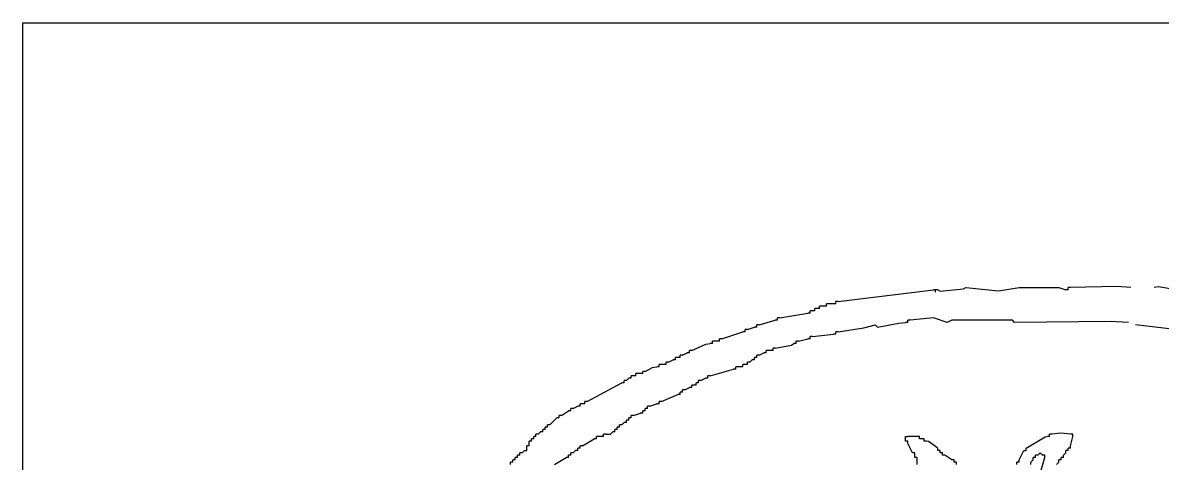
# Model space of a CAD drawing. Header units: metres. Extents: x -4.5 to 4.5, y -4.5 to 4.5.
# Drawn here: x -4.5 to 0.61, y 2.53 to 4.5 of the extents above; entities that cross this region are included whole.
import ezdxf

# ---------------------------------------------------------------- set-up
doc = ezdxf.new("R2010")
doc.units = ezdxf.units.M

msp = doc.modelspace()

# ---------------------------------------------------------------- linework, layer by layer
at = {"layer": '1', "color": 3}
for p, q in [((-4.5, 4.5), (4.5, 4.5)), ((-4.5, -4.5), (-4.5, 4.5)), ((-0.845151, 3.251346), (-0.418068, 3.303429)), ((-0.407651, 3.303429), (-0.418068, 3.303429)), ((-0.397234, 3.303429), (-0.407651, 3.303429)), ((-0.407651, 3.293012), (-0.407651, 3.303429)), ((-0.397234, 3.303429), (-0.386818, 3.298221)), ((-0.386818, 3.298221), (-0.283115, 3.30807)), ((-0.283115, 3.30807), (-0.272234, 3.313846)), ((-0.272234, 3.313846), (-0.125893, 3.298856)), ((-0.125893, 3.298856), (-0.032651, 3.313846)), ((-0.032651, 3.313846), (0.144432, 3.313846)), ((0.144432, 3.313846), (0.175682, 3.303429)), ((0.186099, 3.303429), (0.175682, 3.303429)), ((0.196516, 3.313846), (0.186099, 3.313846)), ((0.186099, 3.303429), (0.186099, 3.313846)), ((0.404613, 3.318795), (0.196516, 3.313846)), ((0.467349, 3.313846), (0.404613, 3.318795)), ((0.591307, 3.316971), (0.571516, 3.313846)), ((0.800682, 3.282596), (0.591307, 3.316971)), ((-0.938901, 3.220096), (-0.949318, 3.220096)), ((-0.949318, 3.209679), (-0.949318, 3.220096)), ((-0.928484, 3.220096), (-0.938901, 3.220096)), ((-0.918068, 3.230512), (-0.928484, 3.230512)), ((-0.928484, 3.220096), (-0.928484, 3.230512)), ((-0.907651, 3.230512), (-0.918068, 3.230512)), ((-0.897234, 3.230512), (-0.907651, 3.230512)), ((-0.886818, 3.240929), (-0.897234, 3.240929)), ((-0.897234, 3.230512), (-0.897234, 3.240929)), ((-0.865984, 3.240929), (-0.886818, 3.240929)), ((-0.855568, 3.240929), (-0.865984, 3.240929)), ((-0.845151, 3.251346), (-0.855568, 3.251346)), ((-0.855568, 3.240929), (-0.855568, 3.251346)), ((-1.199318, 3.147179), (-1.126401, 3.168012)), ((-1.115984, 3.168012), (-1.126401, 3.168012)), ((-1.105568, 3.178429), (-1.115984, 3.178429)), ((-1.115984, 3.168012), (-1.115984, 3.178429)), ((-1.105568, 3.178429), (-0.980568, 3.199262)), ((-0.970151, 3.199262), (-0.980568, 3.199262)), ((-0.959734, 3.209679), (-0.970151, 3.209679)), ((-0.970151, 3.199262), (-0.970151, 3.209679)), ((-0.949318, 3.209679), (-0.959734, 3.209679)), ((-0.522234, 3.168012), (-0.532651, 3.168012)), ((-0.532651, 3.157596), (-0.532651, 3.168012)), ((-0.418068, 3.178429), (-0.522234, 3.168012)), ((-0.355568, 3.157596), (-0.418068, 3.178429)), ((-0.334734, 3.168012), (-0.355568, 3.157596)), ((-0.063901, 3.168012), (-0.334734, 3.168012)), ((-0.053484, 3.157596), (-0.063901, 3.168012)), ((-1.365984, 3.084679), (-1.272234, 3.115929)), ((-1.261818, 3.115929), (-1.272234, 3.115929)), ((-1.251401, 3.126346), (-1.261818, 3.126346)), ((-1.261818, 3.115929), (-1.261818, 3.126346)), ((-1.251401, 3.126346), (-1.220151, 3.136762)), ((-1.209734, 3.136762), (-1.220151, 3.136762)), ((-1.199318, 3.147179), (-1.209734, 3.147179)), ((-1.209734, 3.136762), (-1.209734, 3.147179)), ((-0.845151, 3.115929), (-0.855568, 3.115929)), ((-0.855568, 3.105512), (-0.855568, 3.115929)), ((-0.845151, 3.115929), (-0.729649, 3.133086)), ((-0.729649, 3.133086), (-0.678484, 3.147179)), ((-0.678484, 3.147179), (-0.668068, 3.136762)), ((-0.668068, 3.136762), (-0.573399, 3.153919)), ((-0.573399, 3.153919), (-0.543068, 3.157596)), ((-0.532651, 3.157596), (-0.543068, 3.157596)), ((0.374107, 3.162169), (-0.053484, 3.157596)), ((0.456932, 3.157596), (0.374107, 3.162169)), ((0.665266, 3.126346), (0.488182, 3.147179)), ((-1.397234, 3.074262), (-1.407651, 3.074262)), ((-1.407651, 3.063846), (-1.407651, 3.074262)), ((-1.386818, 3.074262), (-1.397234, 3.074262)), ((-1.376401, 3.074262), (-1.386818, 3.074262)), ((-1.365984, 3.084679), (-1.376401, 3.084679)), ((-1.376401, 3.074262), (-1.376401, 3.084679)), ((-1.022234, 3.074262), (-1.032651, 3.074262)), ((-1.032651, 3.063846), (-1.032651, 3.074262)), ((-1.022234, 3.074262), (-0.980568, 3.084679)), ((-0.970151, 3.084679), (-0.980568, 3.084679)), ((-0.959734, 3.095096), (-0.970151, 3.095096)), ((-0.970151, 3.084679), (-0.970151, 3.095096)), ((-0.959734, 3.095096), (-0.865984, 3.105512)), ((-0.855568, 3.105512), (-0.865984, 3.105512)), ((-1.543068, 3.011762), (-1.522234, 3.022179)), ((-1.511818, 3.022179), (-1.522234, 3.022179)), ((-1.501401, 3.032596), (-1.511818, 3.032596)), ((-1.511818, 3.022179), (-1.511818, 3.032596)), ((-1.501401, 3.032596), (-1.437859, 3.060721)), ((-1.437859, 3.060721), (-1.418068, 3.063846)), ((-1.407651, 3.063846), (-1.418068, 3.063846)), ((-1.199318, 3.011762), (-1.178484, 3.022179)), ((-1.168068, 3.022179), (-1.178484, 3.022179)), ((-1.157651, 3.032596), (-1.168068, 3.032596)), ((-1.168068, 3.022179), (-1.168068, 3.032596)), ((-1.147234, 3.032596), (-1.157651, 3.032596)), ((-1.136818, 3.032596), (-1.147234, 3.032596)), ((-1.126401, 3.043012), (-1.136818, 3.043012)), ((-1.136818, 3.032596), (-1.136818, 3.043012)), ((-1.126401, 3.043012), (-1.054526, 3.056554)), ((-1.054526, 3.056554), (-1.043068, 3.063846)), ((-1.032651, 3.063846), (-1.043068, 3.063846)), ((-1.636818, 2.970096), (-1.647234, 2.970096)), ((-1.647234, 2.959679), (-1.647234, 2.970096)), ((-1.626401, 2.970096), (-1.636818, 2.970096)), ((-1.615984, 2.970096), (-1.626401, 2.970096)), ((-1.605568, 2.980512), (-1.615984, 2.980512)), ((-1.615984, 2.970096), (-1.615984, 2.980512)), ((-1.605568, 2.980512), (-1.584734, 2.990929)), ((-1.574318, 2.990929), (-1.584734, 2.990929)), ((-1.563901, 3.001346), (-1.574318, 3.001346)), ((-1.574318, 2.990929), (-1.574318, 3.001346)), ((-1.553484, 3.001346), (-1.563901, 3.001346)), ((-1.543068, 3.011762), (-1.553484, 3.011762)), ((-1.553484, 3.001346), (-1.553484, 3.011762)), ((-1.261818, 2.970096), (-1.272234, 2.970096)), ((-1.272234, 2.959679), (-1.272234, 2.970096)), ((-1.251401, 2.970096), (-1.261818, 2.970096)), ((-1.240984, 2.980512), (-1.251401, 2.980512)), ((-1.251401, 2.970096), (-1.251401, 2.980512)), ((-1.240984, 2.980512), (-1.230568, 2.990929)), ((-1.220151, 2.990929), (-1.230568, 2.990929)), ((-1.209734, 3.001346), (-1.220151, 3.001346)), ((-1.220151, 2.990929), (-1.220151, 3.001346)), ((-1.199318, 3.011762), (-1.209734, 3.011762)), ((-1.209734, 3.001346), (-1.209734, 3.011762)), ((-1.761818, 2.918012), (-1.772234, 2.918012)), ((-1.772234, 2.907596), (-1.772234, 2.918012)), ((-1.751401, 2.918012), (-1.761818, 2.918012)), ((-1.740984, 2.928429), (-1.751401, 2.928429)), ((-1.751401, 2.918012), (-1.751401, 2.928429)), ((-1.730568, 2.928429), (-1.740984, 2.928429)), ((-1.720151, 2.928429), (-1.730568, 2.928429)), ((-1.709734, 2.938846), (-1.720151, 2.938846)), ((-1.720151, 2.928429), (-1.720151, 2.938846)), ((-1.709734, 2.938846), (-1.677443, 2.956554)), ((-1.677443, 2.956554), (-1.657651, 2.959679)), ((-1.647234, 2.959679), (-1.657651, 2.959679)), ((-1.418068, 2.918012), (-1.428484, 2.918012)), ((-1.428484, 2.907596), (-1.428484, 2.918012)), ((-1.418068, 2.918012), (-1.313901, 2.949262)), ((-1.303484, 2.949262), (-1.313901, 2.949262)), ((-1.293068, 2.959679), (-1.303484, 2.959679)), ((-1.303484, 2.949262), (-1.303484, 2.959679)), ((-1.282651, 2.959679), (-1.293068, 2.959679)), ((-1.272234, 2.959679), (-1.282651, 2.959679)), ((-1.970151, 2.803429), (-1.813901, 2.886762)), ((-1.803484, 2.886762), (-1.813901, 2.886762)), ((-1.793068, 2.897179), (-1.803484, 2.897179)), ((-1.803484, 2.886762), (-1.803484, 2.897179)), ((-1.793068, 2.897179), (-1.782651, 2.907596)), ((-1.772234, 2.907596), (-1.782651, 2.907596)), ((-1.532651, 2.855512), (-1.511818, 2.865929)), ((-1.501401, 2.865929), (-1.511818, 2.865929)), ((-1.490984, 2.876346), (-1.501401, 2.876346)), ((-1.501401, 2.865929), (-1.501401, 2.876346)), ((-1.480568, 2.876346), (-1.490984, 2.876346)), ((-1.470151, 2.886762), (-1.480568, 2.886762)), ((-1.480568, 2.876346), (-1.480568, 2.886762)), ((-1.459734, 2.897179), (-1.470151, 2.897179)), ((-1.470151, 2.886762), (-1.470151, 2.897179)), ((-1.459734, 2.897179), (-1.438901, 2.907596)), ((-1.428484, 2.907596), (-1.438901, 2.907596)), ((-1.636818, 2.803429), (-1.563901, 2.834679)), ((-1.553484, 2.834679), (-1.563901, 2.834679)), ((-1.543068, 2.845096), (-1.553484, 2.845096)), ((-1.553484, 2.834679), (-1.553484, 2.845096)), ((-1.532651, 2.855512), (-1.543068, 2.855512)), ((-1.543068, 2.845096), (-1.543068, 2.855512)), ((-2.084734, 2.740929), (-2.053484, 2.761762)), ((-2.043068, 2.761762), (-2.053484, 2.761762)), ((-2.032651, 2.772179), (-2.043068, 2.772179)), ((-2.043068, 2.761762), (-2.043068, 2.772179)), ((-2.032651, 2.772179), (-2.011818, 2.782596)), ((-2.001401, 2.782596), (-2.011818, 2.782596)), ((-1.990984, 2.793012), (-2.001401, 2.793012)), ((-2.001401, 2.782596), (-2.001401, 2.793012)), ((-1.980568, 2.793012), (-1.990984, 2.793012)), ((-1.970151, 2.803429), (-1.980568, 2.803429)), ((-1.980568, 2.793012), (-1.980568, 2.803429)), ((-1.709734, 2.761762), (-1.720151, 2.761762)), ((-1.720151, 2.751346), (-1.720151, 2.761762)), ((-1.699318, 2.772179), (-1.709734, 2.772179)), ((-1.709734, 2.761762), (-1.709734, 2.772179)), ((-1.688901, 2.782596), (-1.699318, 2.782596)), ((-1.699318, 2.772179), (-1.699318, 2.782596)), ((-1.688901, 2.782596), (-1.657651, 2.793012)), ((-1.647234, 2.793012), (-1.657651, 2.793012)), ((-1.636818, 2.803429), (-1.647234, 2.803429)), ((-1.647234, 2.793012), (-1.647234, 2.803429)), ((-2.136818, 2.699262), (-2.105568, 2.730512)), ((-2.095151, 2.730512), (-2.105568, 2.730512)), ((-2.084734, 2.740929), (-2.095151, 2.740929)), ((-2.095151, 2.730512), (-2.095151, 2.740929)), ((-1.813901, 2.699262), (-1.803484, 2.709679)), ((-1.793068, 2.709679), (-1.803484, 2.709679)), ((-1.782651, 2.720096), (-1.793068, 2.720096)), ((-1.793068, 2.709679), (-1.793068, 2.720096)), ((-1.772234, 2.730512), (-1.782651, 2.730512)), ((-1.782651, 2.720096), (-1.782651, 2.730512)), ((-1.761818, 2.740929), (-1.772234, 2.740929)), ((-1.772234, 2.730512), (-1.772234, 2.740929)), ((-1.761818, 2.740929), (-1.730568, 2.751346)), ((-1.720151, 2.751346), (-1.730568, 2.751346)), ((-2.188901, 2.657596), (-2.199318, 2.657596)), ((-2.199318, 2.647179), (-2.199318, 2.657596)), ((-2.188901, 2.657596), (-2.178484, 2.668012)), ((-2.168068, 2.668012), (-2.178484, 2.668012)), ((-2.157651, 2.678429), (-2.168068, 2.678429)), ((-2.168068, 2.668012), (-2.168068, 2.678429)), ((-2.147234, 2.688846), (-2.157651, 2.688846)), ((-2.157651, 2.678429), (-2.157651, 2.688846)), ((-2.136818, 2.699262), (-2.147234, 2.699262)), ((-2.147234, 2.688846), (-2.147234, 2.699262)), ((-1.886818, 2.657596), (-1.897234, 2.657596)), ((-1.897234, 2.647179), (-1.897234, 2.657596)), ((-1.886818, 2.657596), (-1.865984, 2.657596)), ((-1.865984, 2.657596), (-1.855568, 2.668012)), ((-1.845151, 2.668012), (-1.855568, 2.668012)), ((-1.834734, 2.678429), (-1.845151, 2.678429)), ((-1.845151, 2.668012), (-1.845151, 2.678429)), ((-1.824318, 2.688846), (-1.834734, 2.688846)), ((-1.834734, 2.678429), (-1.834734, 2.688846)), ((-1.813901, 2.699262), (-1.824318, 2.699262)), ((-1.824318, 2.688846), (-1.824318, 2.699262)), ((0.113182, 2.657596), (0.102766, 2.657596)), ((0.102766, 2.647179), (0.102766, 2.657596)), ((0.154048, 2.661602), (0.113182, 2.657596)), ((0.196516, 2.657596), (0.154048, 2.661602)), ((0.206932, 2.657596), (0.196516, 2.657596)), ((0.206932, 2.647179), (0.206932, 2.657596)), ((-2.230568, 2.605512), (-2.240984, 2.605512)), ((-2.240984, 2.595096), (-2.240984, 2.605512)), ((-2.220151, 2.626346), (-2.230568, 2.626346)), ((-2.230568, 2.615929), (-2.230568, 2.626346)), ((-2.230568, 2.605512), (-2.230568, 2.615929)), ((-2.209734, 2.636762), (-2.220151, 2.636762)), ((-2.220151, 2.626346), (-2.220151, 2.636762)), ((-2.199318, 2.647179), (-2.209734, 2.647179)), ((-2.209734, 2.636762), (-2.209734, 2.647179)), ((-1.990984, 2.605512), (-2.001401, 2.605512)), ((-2.001401, 2.595096), (-2.001401, 2.605512)), ((-1.990984, 2.605512), (-1.938901, 2.636762)), ((-1.928484, 2.636762), (-1.938901, 2.636762)), ((-1.918068, 2.647179), (-1.928484, 2.647179)), ((-1.928484, 2.636762), (-1.928484, 2.647179)), ((-1.907651, 2.647179), (-1.918068, 2.647179)), ((-1.897234, 2.647179), (-1.907651, 2.647179)), ((-0.543068, 2.636762), (-0.543068, 2.647179)), ((-0.543068, 2.647179), (-0.532651, 2.647179)), ((-0.543068, 2.626346), (-0.543068, 2.636762)), ((-0.532651, 2.626346), (-0.543068, 2.626346)), ((-0.490984, 2.647179), (-0.532651, 2.647179)), ((-0.532651, 2.615929), (-0.532651, 2.626346)), ((-0.511818, 2.574262), (-0.532651, 2.615929)), ((-0.480568, 2.647179), (-0.490984, 2.647179)), ((-0.480568, 2.636762), (-0.480568, 2.647179)), ((-0.470151, 2.636762), (-0.480568, 2.636762)), ((-0.459734, 2.636762), (-0.470151, 2.636762)), ((-0.459734, 2.626346), (-0.459734, 2.636762)), ((-0.449318, 2.626346), (-0.459734, 2.626346)), ((-0.439943, 2.624262), (-0.449318, 2.626346)), ((-0.397234, 2.595096), (-0.439943, 2.624262)), ((-0.001401, 2.595096), (0.082974, 2.645096)), ((0.082974, 2.645096), (0.092349, 2.647179)), ((0.102766, 2.647179), (0.092349, 2.647179)), ((0.196516, 2.605512), (0.206932, 2.647179)), ((0.196516, 2.595096), (0.196516, 2.605512)), ((-2.272234, 2.563846), (-2.282651, 2.563846)), ((-2.282651, 2.553429), (-2.282651, 2.563846)), ((-2.261818, 2.574262), (-2.272234, 2.574262)), ((-2.272234, 2.563846), (-2.272234, 2.574262)), ((-2.261818, 2.574262), (-2.251401, 2.584679)), ((-2.251401, 2.584679), (-2.240984, 2.584679)), ((-2.240984, 2.584679), (-2.240984, 2.595096)), ((-2.043068, 2.563846), (-2.053484, 2.563846)), ((-2.053484, 2.553429), (-2.053484, 2.563846)), ((-2.032651, 2.574262), (-2.043068, 2.574262)), ((-2.043068, 2.563846), (-2.043068, 2.574262)), ((-2.032651, 2.574262), (-2.022234, 2.584679)), ((-2.011818, 2.584679), (-2.022234, 2.584679)), ((-2.001401, 2.595096), (-2.011818, 2.595096)), ((-2.011818, 2.584679), (-2.011818, 2.595096)), ((-0.501401, 2.574262), (-0.511818, 2.574262)), ((-0.501401, 2.563846), (-0.501401, 2.574262)), ((-0.501401, 2.553429), (-0.501401, 2.563846)), ((-0.397234, 2.584679), (-0.397234, 2.595096)), ((-0.386818, 2.584679), (-0.397234, 2.584679)), ((-0.386818, 2.574262), (-0.386818, 2.584679)), ((-0.376401, 2.574262), (-0.386818, 2.574262)), ((-0.376401, 2.563846), (-0.376401, 2.574262)), ((-0.365984, 2.563846), (-0.376401, 2.563846)), ((-0.334734, 2.543012), (-0.365984, 2.563846)), ((-0.032651, 2.543012), (-0.011818, 2.584679)), ((-0.011818, 2.584679), (-0.001401, 2.584679)), ((-0.001401, 2.584679), (-0.001401, 2.595096)), ((0.050682, 2.563846), (0.040266, 2.563846)), ((0.040266, 2.553429), (0.040266, 2.563846)), ((0.061099, 2.574262), (0.050682, 2.563846)), ((0.071516, 2.563846), (0.061099, 2.574262)), ((0.081932, 2.563846), (0.071516, 2.563846)), ((0.081932, 2.553429), (0.081932, 2.563846)), ((0.165266, 2.563846), (0.175682, 2.574262)), ((0.165266, 2.553429), (0.165266, 2.563846)), ((0.186099, 2.584679), (0.175682, 2.584679)), ((0.175682, 2.574262), (0.175682, 2.584679)), ((0.196516, 2.595096), (0.186099, 2.595096)), ((0.186099, 2.584679), (0.186099, 2.595096)), ((-2.303484, 2.532596), (-2.313901, 2.532596)), ((-2.313901, 2.522179), (-2.313901, 2.532596)), ((-2.293068, 2.543012), (-2.303484, 2.543012)), ((-2.303484, 2.532596), (-2.303484, 2.543012)), ((-2.282651, 2.553429), (-2.293068, 2.553429)), ((-2.293068, 2.543012), (-2.293068, 2.553429)), ((-2.115984, 2.522179), (-2.063901, 2.553429)), ((-2.053484, 2.553429), (-2.063901, 2.553429)), ((-0.490984, 2.553429), (-0.501401, 2.553429)), ((-0.490984, 2.543012), (-0.490984, 2.553429)), ((-0.490984, 2.532596), (-0.490984, 2.543012)), ((-0.490984, 2.522179), (-0.490984, 2.532596)), ((-0.324318, 2.543012), (-0.334734, 2.543012)), ((-0.324318, 2.532596), (-0.324318, 2.543012)), ((-0.313901, 2.532596), (-0.324318, 2.532596)), ((-0.313901, 2.522179), (-0.313901, 2.532596)), ((-0.032651, 2.532596), (-0.043068, 2.532596)), ((-0.043068, 2.522179), (-0.043068, 2.532596)), ((-0.032651, 2.532596), (-0.032651, 2.543012)), ((0.019432, 2.532596), (0.029849, 2.543012)), ((0.019432, 2.522179), (0.019432, 2.532596)), ((0.040266, 2.553429), (0.029849, 2.553429)), ((0.029849, 2.543012), (0.029849, 2.553429)), ((0.061099, 2.480512), (0.081932, 2.553429)), ((0.134016, 2.522179), (0.144432, 2.532596)), ((0.154849, 2.543012), (0.144432, 2.543012)), ((0.144432, 2.532596), (0.144432, 2.543012)), ((0.165266, 2.553429), (0.154849, 2.553429)), ((0.154849, 2.543012), (0.154849, 2.553429))]:
    msp.add_line(p, q, dxfattribs=at)

doc.saveas('drawing.dxf')
